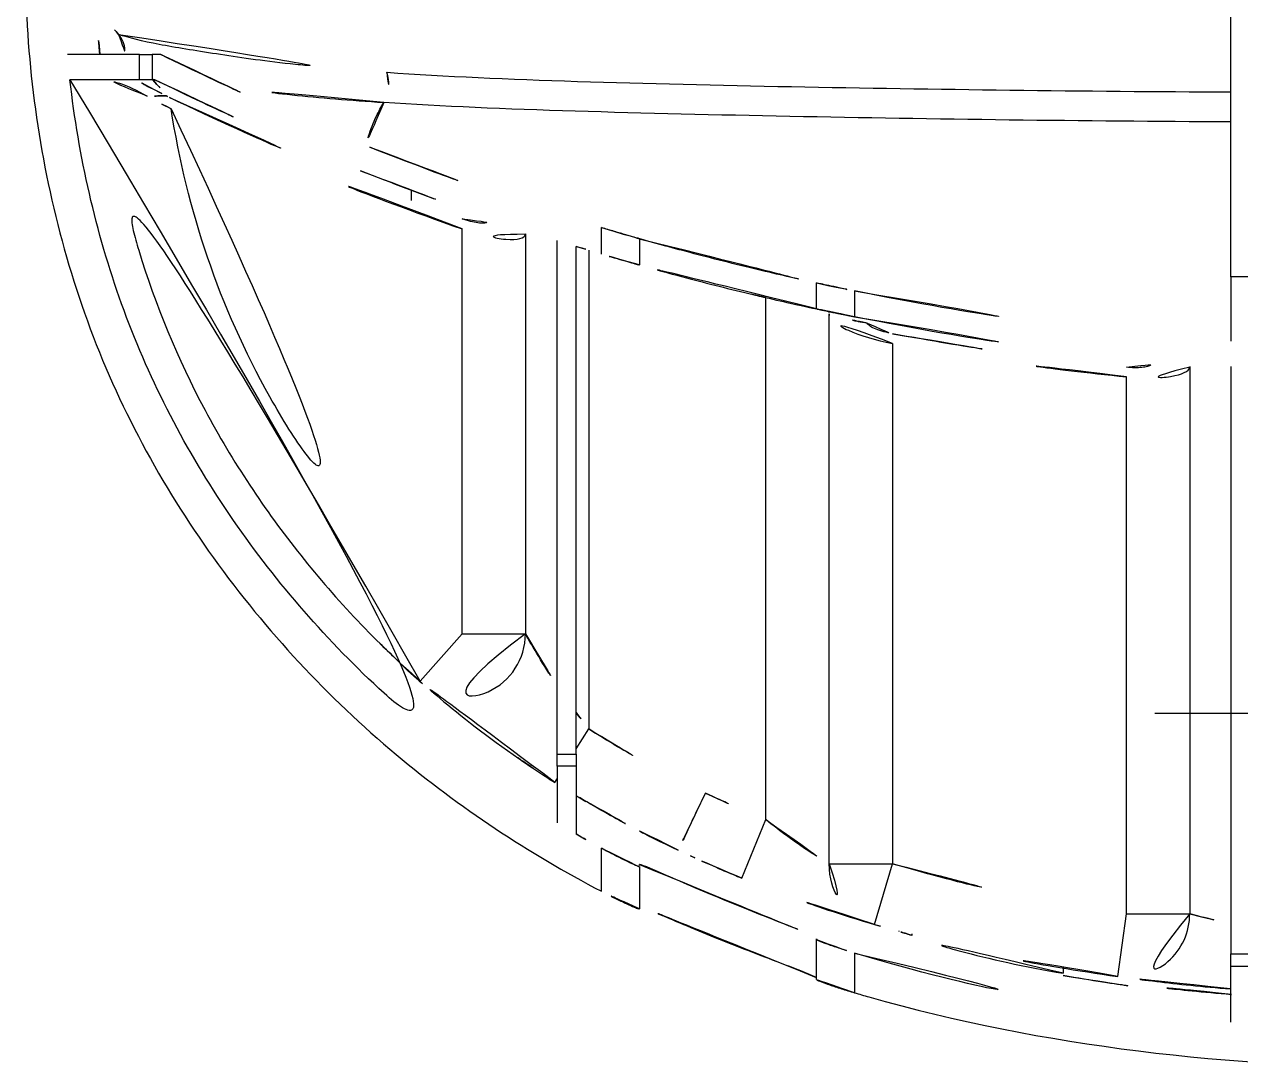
# Model space of a CAD drawing. Extents: x 16296660632 to 16296681399, y -37409619871 to -37409615168.
# Drawn here: x 16296681120.24 to 16296681151, y -37409615467.45 to -37409615441.06 of the extents above; entities that cross this region are included whole.
import ezdxf

# ---------------------------------------------------------------- set-up
doc = ezdxf.new("R2010")
doc.units = 0
doc.header["$LTSCALE"] = 10
doc.header["$MEASUREMENT"] = 0
doc.layers.add('1', color=7, linetype='CONTINUOUS')
doc.layers.add('2', color=2, linetype='CONTINUOUS')

msp = doc.modelspace()

# ---------------------------------------------------------------- linework, layer by layer
at = {"layer": '1', "color": 7, "linetype": 'Continuous'}
for p, q in [((16296681150.751881, -37409615447.445236), (16296681150.751881, -37409615439.217422)), ((16296681123.15188, -37409615441.824577), (16296681121.32674, -37409615441.824577)), ((16296681123.15188, -37409615442.464592), (16296681123.15188, -37409615441.824577)), ((16296681123.15188, -37409615441.824577), (16296681123.47188, -37409615441.824577)), ((16296681123.47188, -37409615441.824577), (16296681123.47188, -37409615442.464592)), ((16296681123.690701, -37409615441.824577), (16296681123.47188, -37409615441.824577)), ((16296681123.15188, -37409615442.464592), (16296681121.391479, -37409615442.464592)), ((16296681123.47188, -37409615442.464592), (16296681123.15188, -37409615442.464592)), ((16296681123.542351, -37409615442.464592), (16296681123.47188, -37409615442.464592)), ((16296681130.031879, -37409615445.517029), (16296681130.031879, -37409615445.260597)), ((16296681131.31188, -37409615456.477188), (16296681131.31188, -37409615446.235008)), ((16296681134.831881, -37409615446.868767), (16296681134.831881, -37409615446.200951)), ((16296681132.91188, -37409615446.355019), (16296681132.91188, -37409615456.477188)), ((16296681133.71188, -37409615459.514977), (16296681133.71188, -37409615446.526627)), ((16296681135.79188, -37409615446.481194), (16296681135.79188, -37409615447.146332)), ((16296681134.191879, -37409615459.514977), (16296681134.191879, -37409615446.675697)), ((16296681134.511881, -37409615446.773048), (16296681134.511881, -37409615458.880074)), ((16296681151.23188, -37409615447.445236), (16296681150.751881, -37409615447.445236)), ((16296681150.751881, -37409615447.445236), (16296681150.751881, -37409615449.070518)), ((16296681140.271879, -37409615448.255981), (16296681140.271879, -37409615447.601334)), ((16296681138.99188, -37409615461.17308), (16296681138.99188, -37409615447.969719)), ((16296681141.23188, -37409615447.80204), (16296681141.23188, -37409615448.454842)), ((16296681140.591881, -37409615462.290367), (16296681140.591881, -37409615448.406189)), ((16296681142.191879, -37409615449.12841), (16296681142.191879, -37409615462.290367)), ((16296681149.71188, -37409615449.717529), (16296681149.71188, -37409615463.553703)), ((16296681150.751881, -37409615449.711884), (16296681150.751881, -37409615464.565239)), ((16296681148.111879, -37409615463.553703), (16296681148.111879, -37409615449.973862)), ((16296681130.249479, -37409615457.673561), (16296681131.31188, -37409615456.477188)), ((16296681131.31188, -37409615456.477188), (16296681132.91188, -37409615456.477188)), ((16296681134.19187, -37409615459.38559), (16296681134.511881, -37409615458.880074)), ((16296681133.71188, -37409615459.822723), (16296681133.71188, -37409615459.514977)), ((16296681133.71188, -37409615459.514977), (16296681134.191879, -37409615459.514977)), ((16296681134.191879, -37409615459.514977), (16296681134.191879, -37409615459.822723)), ((16296681133.71188, -37409615459.822723), (16296681133.71188, -37409615461.251663)), ((16296681134.191879, -37409615459.822723), (16296681133.71188, -37409615459.822723)), ((16296681134.191879, -37409615459.822723), (16296681134.191879, -37409615461.535469)), ((16296681133.65608, -37409615460.231956), (16296681133.711889, -37409615460.143791)), ((16296681138.387461, -37409615462.654533), (16296681138.99188, -37409615461.17308)), ((16296681134.831881, -37409615462.98468), (16296681134.831881, -37409615461.895203)), ((16296681135.79188, -37409615462.359917), (16296681135.79188, -37409615463.43058)), ((16296681140.591881, -37409615462.290367), (16296681142.191879, -37409615462.290367)), ((16296681141.73897, -37409615463.824921), (16296681142.191879, -37409615462.290367)), ((16296681147.88917, -37409615465.13813), (16296681148.111879, -37409615463.553703)), ((16296681148.111879, -37409615463.553703), (16296681149.71188, -37409615463.553703)), ((16296681142.36421, -37409615464.00309), (16296681142.36421, -37409615463.987869)), ((16296681142.68326, -37409615464.063843), (16296681142.68326, -37409615464.100647)), ((16296681140.271879, -37409615465.218117), (16296681140.271879, -37409615464.207123)), ((16296681141.23188, -37409615464.547417), (16296681141.23188, -37409615465.550034)), ((16296681150.751881, -37409615464.885239), (16296681150.751881, -37409615464.565239)), ((16296681150.751881, -37409615464.565239), (16296681151.23188, -37409615464.565239)), ((16296681146.511881, -37409615464.895714), (16296681146.511881, -37409615465.059181)), ((16296681150.751881, -37409615466.296791), (16296681150.751881, -37409615464.885239)), ((16296681151.23188, -37409615464.885239), (16296681150.751881, -37409615464.885239))]:
    msp.add_line(p, q, dxfattribs=at)
for centre, radius, start, end in [((16296681155.47184, -37409615377.289383), 72.816159, 244.31019857, 250.62225759), ((16296681155.47184, -37409615377.289383), 72.576159, 258.12930768, 258.91772021), ((16296681155.47184, -37409615377.289383), 72.816159, 259.49178376, 264.19886952), ((16296681142.191879, -37409615462.290367), 1.6, 180, 253.556287)]:
    msp.add_arc(centre, radius, start, end, dxfattribs=at)
at = {"layer": '1', "color": 7, "linetype": 'Continuous', "extrusion": (0, 0, -1)}
for centre, radius, start, end in [((-16296681155.47184, -37409615377.289383), 73.056159, 289.3115216, 295.56164117), ((-16296681155.47184, -37409615377.289383), 72.671703, 281.04055038, 281.81423956), ((-16296681155.47184, -37409615377.289383), 73.056159, 275.78203586, 280.47336068), ((-16296681131.31188, -37409615456.477188), 1.6, 180, 311.6056596), ((-16296681148.111879, -37409615463.553703), 1.6, 180, 278.0014553)]:
    msp.add_arc(centre, radius, start, end, dxfattribs=at)
at = {"layer": '1', "color": 7, "linetype": 'Continuous', "extrusion": (1.22461e-16, 0, -1)}
msp.add_arc((-16296681155.47184, -37409615377.289383, 0.000002), 72.576159, 283.12474919, 283.87488123, dxfattribs=at)
at = {"layer": '1', "color": 7, "linetype": 'Continuous'}
for points, knots in [([(16296681129.42614, -37409615394.485237), (16296681129.43347, -37409615394.897728), (16296681129.43499, -37409615395.310387), (16296681129.392851, -37409615400.231354), (16296681128.77042, -37409615404.72757), (16296681127.336361, -37409615411.345291), (16296681126.77532, -37409615413.526894), (16296681125.54553, -37409615417.847427), (16296681124.87603, -37409615419.991127), (16296681122.78105, -37409615426.445099), (16296681121.2393, -37409615430.782913), (16296681120.41968, -37409615436.328323), (16296681120.311211, -37409615437.44355), (16296681120.23752, -37409615439.688263), (16296681120.27142, -37409615440.817963), (16296681120.57608, -37409615444.194847), (16296681121.0555, -37409615446.430023), (16296681122.60854, -37409615450.688797), (16296681123.695049, -37409615452.708473), (16296681126.35132, -37409615456.40374), (16296681127.91778, -37409615458.080353), (16296681131.245741, -37409615460.870117), (16296681132.985861, -37409615462.016327), (16296681134.831881, -37409615462.98468)], [0, 0, 0, 0, 0.016472801, 0.016472801, 0.196467094, 0.196467094, 0.28646424, 0.28646424, 0.376461386, 0.376461386, 0.556455678, 0.556455678, 0.601454252, 0.601454252, 0.646452825, 0.646452825, 0.736449971, 0.736449971, 0.826447117, 0.826447117, 0.916444263, 0.916444263, 1, 1, 1, 1]), ([(16296681122.621771, -37409615441.314201), (16296681122.87015, -37409615441.403748), (16296681123.23065, -37409615441.487801), (16296681124.06316, -37409615441.649544), (16296681124.547819, -37409615441.724937), (16296681125.645361, -37409615441.894234), (16296681126.246481, -37409615441.983917), (16296681127.68059, -37409615442.138733), (16296681128.50144, -37409615442.209663), (16296681129.409361, -37409615442.272629)], [0, 0, 0, 0, 0.25, 0.25, 0.5, 0.5, 0.75, 0.75, 1, 1, 1, 1]), ([(16296681122.621771, -37409615441.314201), (16296681122.669479, -37409615441.36879), (16296681122.708599, -37409615441.43222), (16296681122.7628, -37409615441.566757), (16296681122.778589, -37409615441.639748), (16296681122.78293, -37409615441.74971), (16296681122.78104, -37409615441.78746), (16296681122.775801, -37409615441.824577)], [0, 0, 0, 0, 0.397318941, 0.397318941, 0.795126547, 0.795126547, 1, 1, 1, 1]), ([(16296681121.391479, -37409615442.464592), (16296681121.609671, -37409615444.389122), (16296681122.045919, -37409615446.316238), (16296681123.351299, -37409615449.946342), (16296681124.23724, -37409615451.680511), (16296681126.408291, -37409615454.925323), (16296681127.662821, -37409615456.398651), (16296681130.485201, -37409615459.068947), (16296681132.056511, -37409615460.251381), (16296681133.71188, -37409615461.251663)], [0, 0, 0, 0, 0.25, 0.25, 0.5, 0.5, 0.75, 0.75, 1, 1, 1, 1]), ([(16296681123.34745, -37409615442.876587), (16296681123.093599, -37409615442.728783), (16296681122.841749, -37409615442.616463), (16296681122.44453, -37409615442.484299), (16296681122.30238, -37409615442.464592), (16296681122.25436, -37409615442.464592)], [0, 0, 0, 0, 0.5, 0.5, 1, 1, 1, 1]), ([(16296681123.2113, -37409615442.543373), (16296681123.212299, -37409615442.551369), (16296681123.225321, -37409615442.562408), (16296681123.27186, -37409615442.590698), (16296681123.305889, -37409615442.608337), (16296681123.38973, -37409615442.650208), (16296681123.44104, -37409615442.675179), (16296681123.558001, -37409615442.732742), (16296681123.62594, -37409615442.766563), (16296681123.738449, -37409615442.823463), (16296681123.782591, -37409615442.84597), (16296681123.82687, -37409615442.868629)], [0, 0, 0, 0, 0.204045756, 0.204045756, 0.40759428, 0.40759428, 0.61905636, 0.61905636, 0.854552131, 0.854552131, 1, 1, 1, 1]), ([(16296681129.409309, -37409615442.273247), (16296681130.86569, -37409615442.374268), (16296681132.486031, -37409615442.447693), (16296681135.9669, -37409615442.557831), (16296681137.80616, -37409615442.600319), (16296681143.29756, -37409615442.704552), (16296681147.014231, -37409615442.753517), (16296681150.751881, -37409615442.77047)], [0, 0, 0, 0, 0.25, 0.25, 0.5, 0.5, 1, 1, 1, 1]), ([(16296681129.330629, -37409615443.036903), (16296681128.480881, -37409615442.980072), (16296681127.70137, -37409615442.915466), (16296681126.32303, -37409615442.772278), (16296681125.74192, -37409615442.693588), (16296681125.220079, -37409615442.623367)], [0, 0, 0, 0, 0.5, 0.5, 1, 1, 1, 1]), ([(16296681123.82687, -37409615442.868629), (16296681123.75198, -37409615442.869873), (16296681123.67724, -37409615442.871109), (16296681123.517389, -37409615442.873756), (16296681123.43232, -37409615442.875183), (16296681123.34745, -37409615442.876587)], [0, 0, 0, 0, 0.466541906, 0.466541906, 1, 1, 1, 1]), ([(16296681123.82687, -37409615442.868629), (16296681123.828871, -37409615442.869652), (16296681123.830879, -37409615442.870667), (16296681123.857109, -37409615442.884041), (16296681123.88159, -37409615442.896172), (16296681123.906191, -37409615442.907997)], [0, 0, 0, 0, 0.076338438, 0.076338438, 1, 1, 1, 1]), ([(16296681129.33046, -37409615443.037407), (16296681129.2619, -37409615443.146477), (16296681129.11134, -37409615443.424156), (16296681128.96979, -37409615443.794693), (16296681128.895571, -37409615444.046753), (16296681128.87368, -37409615444.127762)], [0, 0, 0, 0, 0.332113729, 0.785958654, 1, 1, 1, 1]), ([(16296681150.751881, -37409615443.529694), (16296681147.001961, -37409615443.511597), (16296681143.2726, -37409615443.461487), (16296681137.762569, -37409615443.35392), (16296681135.916691, -37409615443.309227), (16296681132.42581, -37409615443.205833), (16296681130.785351, -37409615443.13475), (16296681129.330441, -37409615443.037453)], [0, 0, 0, 0, 0.5, 0.5, 0.75, 0.75, 1, 1, 1, 1]), ([(16296681123.9494, -37409615443.194923), (16296681124.35347, -37409615445.769791), (16296681125.17065, -37409615448.207367), (16296681127.7267, -37409615452.753853), (16296681129.362261, -37409615454.74588), (16296681131.31188, -37409615456.477188)], [0, 0, 0, 0, 0.5, 0.5, 1, 1, 1, 1]), ([(16296681130.249479, -37409615457.673561), (16296681129.14373, -37409615456.691628), (16296681128.13722, -37409615455.628891), (16296681126.318211, -37409615453.34549), (16296681125.5012, -37409615452.114807), (16296681124.113701, -37409615449.514671), (16296681123.556471, -37409615448.166901), (16296681122.705629, -37409615445.379242), (16296681122.40682, -37409615443.932068), (16296681122.23473, -37409615442.464592)], [0, 0, 0, 0, 0.25, 0.25, 0.5, 0.5, 0.75, 0.75, 1, 1, 1, 1]), ([(16296681131.31188, -37409615445.980652), (16296681131.38068, -37409615446.004837), (16296681131.45146, -37409615446.026604), (16296681131.585739, -37409615446.061249), (16296681131.651131, -37409615446.074593), (16296681131.761971, -37409615446.08976), (16296681131.80991, -37409615446.092407), (16296681131.88361, -37409615446.087921), (16296681131.911261, -37409615446.081146), (16296681131.93854, -37409615446.064484), (16296681131.945299, -37409615446.057137), (16296681131.94886, -37409615446.048721)], [0, 0, 0, 0, 0.229123146, 0.229123146, 0.459235816, 0.459235816, 0.675743109, 0.675743109, 0.882594874, 0.882594874, 1, 1, 1, 1]), ([(16296681134.831881, -37409615446.200951), (16296681134.942659, -37409615446.234123), (16296681135.055059, -37409615446.267479), (16296681135.264641, -37409615446.329163), (16296681135.364759, -37409615446.358353), (16296681135.535469, -37409615446.407806), (16296681135.609091, -37409615446.42897), (16296681135.71822, -37409615446.46022), (16296681135.75663, -37409615446.471161), (16296681135.786591, -37409615446.479683), (16296681135.793301, -37409615446.48159), (16296681135.79118, -37409615446.480988)], [0, 0, 0, 0, 0.226528344, 0.226528344, 0.4533707, 0.4533707, 0.675041071, 0.675041071, 0.887772074, 0.887772074, 1, 1, 1, 1]), ([(16296681132.910681, -37409615446.370293), (16296681132.89496, -37409615446.471451), (16296681132.71356, -37409615446.52018), (16296681132.11495, -37409615446.470688), (16296681131.707491, -37409615446.373642), (16296681131.31188, -37409615446.235008)], [0, 0, 0, 0, 0.5, 0.5, 1, 1, 1, 1]), ([(16296681135.79118, -37409615446.480988), (16296681135.792589, -37409615446.481392), (16296681136.04401, -37409615446.553719), (16296681136.87237, -37409615446.780739), (16296681137.44413, -37409615446.932564), (16296681138.608999, -37409615447.223763), (16296681139.183451, -37409615447.358513), (16296681140.020201, -37409615447.54776), (16296681140.273331, -37409615447.601639), (16296681140.27116, -37409615447.601181)], [0, 0, 0, 0, 0.25, 0.25, 0.5, 0.5, 0.75, 0.75, 1, 1, 1, 1]), ([(16296681135.792589, -37409615447.14653), (16296681135.79118, -37409615447.146133), (16296681135.774321, -37409615447.141388), (16296681135.707451, -37409615447.122498), (16296681135.65728, -37409615447.108307), (16296681135.53146, -37409615447.072479), (16296681135.453791, -37409615447.05027), (16296681135.27969, -37409615447.000076), (16296681135.180389, -37409615446.971283), (16296681134.998011, -37409615446.917877), (16296681134.91461, -37409615446.893311), (16296681134.831881, -37409615446.868767)], [0, 0, 0, 0, 0.204648206, 0.204648206, 0.409092037, 0.409092037, 0.616722923, 0.616722923, 0.831858583, 0.831858583, 1, 1, 1, 1]), ([(16296681140.2726, -37409615448.256126), (16296681140.27116, -37409615448.255829), (16296681140.019991, -37409615448.20285), (16296681139.185329, -37409615448.015823), (16296681138.607491, -37409615447.881538), (16296681137.44245, -37409615447.593018), (16296681136.87356, -37409615447.443367), (16296681136.043341, -37409615447.217987), (16296681135.790461, -37409615447.145927), (16296681135.792589, -37409615447.14653)], [0, 0, 0, 0, 0.25, 0.25, 0.5, 0.5, 0.75, 0.75, 1, 1, 1, 1]), ([(16296681140.27116, -37409615447.601173), (16296681140.2726, -37409615447.601486), (16296681140.28985, -37409615447.605217), (16296681140.358471, -37409615447.620003), (16296681140.410009, -37409615447.631081), (16296681140.53936, -37409615447.658661), (16296681140.61916, -37409615447.675583), (16296681140.7971, -37409615447.712891), (16296681140.898001, -37409615447.733856), (16296681141.076839, -37409615447.770592), (16296681141.154619, -37409615447.786438), (16296681141.23188, -37409615447.80204)], [0, 0, 0, 0, 0.209157329, 0.209157329, 0.418177943, 0.418177943, 0.629342501, 0.629342501, 0.845041662, 0.845041662, 1, 1, 1, 1]), ([(16296681141.23188, -37409615448.454842), (16296681141.12265, -37409615448.432983), (16296681141.01195, -37409615448.410561), (16296681140.805901, -37409615448.368347), (16296681140.70767, -37409615448.347977), (16296681140.538349, -37409615448.312592), (16296681140.464661, -37409615448.297028), (16296681140.352921, -37409615448.273323), (16296681140.312639, -37409615448.264702), (16296681140.27836, -37409615448.25737), (16296681140.270439, -37409615448.255676), (16296681140.2726, -37409615448.256126)], [0, 0, 0, 0, 0.220529185, 0.220529185, 0.441164127, 0.441164127, 0.660000653, 0.660000653, 0.87443231, 0.87443231, 1, 1, 1, 1]), ([(16296681142.191879, -37409615449.12841), (16296681141.769581, -37409615449.050346), (16296681141.36821, -37409615448.928596), (16296681140.78805, -37409615448.668373), (16296681140.609171, -37409615448.530632), (16296681140.59309, -37409615448.421654)], [0, 0, 0, 0, 0.5, 0.5, 1, 1, 1, 1]), ([(16296681141.554911, -37409615448.616074), (16296681141.56015, -37409615448.63076), (16296681141.572281, -37409615448.646652), (16296681141.61581, -37409615448.685539), (16296681141.653509, -37409615448.709503), (16296681141.74859, -37409615448.756828), (16296681141.807739, -37409615448.780853), (16296681141.938431, -37409615448.824791), (16296681142.011841, -37409615448.845367), (16296681142.12158, -37409615448.870522), (16296681142.156719, -37409615448.877808), (16296681142.191879, -37409615448.884331)], [0, 0, 0, 0, 0.171667792, 0.171667792, 0.408465665, 0.408465665, 0.650421, 0.650421, 0.891304861, 0.891304861, 1, 1, 1, 1]), ([(16296681148.111879, -37409615449.732643), (16296681148.18082, -37409615449.739639), (16296681148.251011, -37409615449.743782), (16296681148.382311, -37409615449.745613), (16296681148.44519, -37409615449.743317), (16296681148.55497, -37409615449.732841), (16296681148.60338, -37409615449.724533), (16296681148.68082, -37409615449.70314), (16296681148.71051, -37409615449.689682), (16296681148.7386, -37409615449.666733), (16296681148.74531, -37409615449.658241), (16296681148.748859, -37409615449.649437)], [0, 0, 0, 0, 0.219544779, 0.219544779, 0.439147382, 0.439147382, 0.658291149, 0.658291149, 0.881633602, 0.881633602, 1, 1, 1, 1]), ([(16296681149.71067, -37409615449.732368), (16296681149.695061, -37409615449.831833), (16296681149.52145, -37409615449.917809), (16296681148.93672, -37409615450.010696), (16296681148.526461, -37409615450.015846), (16296681148.111879, -37409615449.973862)], [0, 0, 0, 0, 0.5, 0.5, 1, 1, 1, 1]), ([(16296681132.91152, -37409615456.476547), (16296681132.912239, -37409615456.477829), (16296681133.000719, -37409615456.63575), (16296681133.22328, -37409615457.013802), (16296681133.360081, -37409615457.238533), (16296681133.57206, -37409615457.568916), (16296681133.639669, -37409615457.672073), (16296681133.70944, -37409615457.776131)], [0, 0, 0, 0, 0.409039321, 0.409039321, 0.818078642, 0.818078642, 1, 1, 1, 1]), ([(16296681133.65608, -37409615460.231956), (16296681132.824409, -37409615459.705467), (16296681132.036551, -37409615459.138733), (16296681131.077141, -37409615458.381859), (16296681130.79368, -37409615458.145264), (16296681130.375919, -37409615457.787064), (16296681130.248381, -37409615457.672577), (16296681130.250031, -37409615457.674049)], [0, 0, 0, 0, 0.5, 0.5, 0.75, 0.75, 1, 1, 1, 1]), ([(16296681137.461901, -37409615460.499786), (16296681137.282619, -37409615460.878372), (16296681137.10445, -37409615461.254623), (16296681136.85092, -37409615461.790009), (16296681136.776489, -37409615461.947189), (16296681136.777439, -37409615461.94519)], [0, 0, 0, 0, 0.5, 0.5, 1, 1, 1, 1]), ([(16296681138.99188, -37409615461.17308), (16296681139.356689, -37409615461.470757), (16296681139.743299, -37409615461.749443), (16296681140.36797, -37409615462.161484), (16296681140.593161, -37409615462.2911), (16296681140.591249, -37409615462.290001)], [0, 0, 0, 0, 0.5, 0.5, 1, 1, 1, 1]), ([(16296681134.831881, -37409615461.895203), (16296681134.94854, -37409615461.9589), (16296681135.067711, -37409615462.022049), (16296681135.29154, -37409615462.137077), (16296681135.399611, -37409615462.190697), (16296681135.57419, -37409615462.274094), (16296681135.646219, -37409615462.306877), (16296681135.74275, -37409615462.347801), (16296681135.77331, -37409615462.359032), (16296681135.789749, -37409615462.36174), (16296681135.792339, -37409615462.361763), (16296681135.791861, -37409615462.359909)], [0, 0, 0, 0, 0.250714562, 0.250714562, 0.502862389, 0.502862389, 0.731390267, 0.731390267, 0.931565949, 0.931565949, 1, 1, 1, 1]), ([(16296681135.79188, -37409615462.309914), (16296681135.79188, -37409615462.285812), (16296681136.060221, -37409615462.399689), (16296681136.89842, -37409615462.765373), (16296681137.457121, -37409615463.008034), (16296681138.59523, -37409615463.476631), (16296681139.159281, -37409615463.696716), (16296681140.00876, -37409615464.029701), (16296681140.271879, -37409615464.137306), (16296681140.271879, -37409615464.160004)], [0, 0, 0, 0, 0.25, 0.25, 0.5, 0.5, 0.75, 0.75, 1, 1, 1, 1]), ([(16296681135.79188, -37409615463.43058), (16296681135.79188, -37409615463.434387), (16296681135.776279, -37409615463.43074), (16296681135.716999, -37409615463.409218), (16296681135.672649, -37409615463.391113), (16296681135.56167, -37409615463.342873), (16296681135.493151, -37409615463.311836), (16296681135.33658, -37409615463.238487), (16296681135.245449, -37409615463.194519), (16296681135.048241, -37409615463.096626), (16296681134.939091, -37409615463.040916), (16296681134.831881, -37409615462.98468)], [0, 0, 0, 0, 0.186194993, 0.186194993, 0.37204864, 0.37204864, 0.563035591, 0.563035591, 0.770836828, 0.770836828, 1, 1, 1, 1]), ([(16296681141.73967, -37409615463.825127), (16296681141.73826, -37409615463.824722), (16296681141.32618, -37409615463.706886), (16296681140.054079, -37409615463.290283), (16296681139.213329, -37409615462.991478), (16296681138.387461, -37409615462.654533)], [0, 0, 0, 0, 0.5, 0.5, 1, 1, 1, 1]), ([(16296681140.271879, -37409615465.171127), (16296681140.271879, -37409615465.14856), (16296681140.007509, -37409615465.042847), (16296681139.16478, -37409615464.721336), (16296681138.59392, -37409615464.505074), (16296681137.453489, -37409615464.050491), (16296681136.89805, -37409615463.817619), (16296681136.05629, -37409615463.464287), (16296681135.79188, -37409615463.357063), (16296681135.79188, -37409615463.380928)], [0, 0, 0, 0, 0.25, 0.25, 0.5, 0.5, 0.75, 0.75, 1, 1, 1, 1]), ([(16296681149.71118, -37409615463.553497), (16296681149.712589, -37409615463.553909), (16296681149.889721, -37409615463.606033), (16296681150.34503, -37409615463.71534), (16296681150.53878, -37409615463.75782), (16296681150.749969, -37409615463.798714)], [0, 0, 0, 0, 0.648315674, 0.648315674, 1, 1, 1, 1]), ([(16296681142.68326, -37409615464.100632), (16296681142.68054, -37409615464.098633), (16296681142.671789, -37409615464.095016), (16296681142.64394, -37409615464.08522), (16296681142.62451, -37409615464.078903), (16296681142.57748, -37409615464.064331), (16296681142.54911, -37409615464.05584), (16296681142.48671, -37409615464.037598), (16296681142.451679, -37409615464.027573), (16296681142.399, -37409615464.012756), (16296681142.38158, -37409615464.007896), (16296681142.36421, -37409615464.003082)], [0, 0, 0, 0, 0.218386715, 0.218386715, 0.436458894, 0.436458894, 0.659311507, 0.659311507, 0.889932655, 0.889932655, 1, 1, 1, 1]), ([(16296681140.271879, -37409615464.207123), (16296681140.271879, -37409615464.21096), (16296681140.28944, -37409615464.220703), (16296681140.355789, -37409615464.249878), (16296681140.40534, -37409615464.269661), (16296681140.530121, -37409615464.316452), (16296681140.607651, -37409615464.344254), (16296681140.782961, -37409615464.404617), (16296681140.883909, -37409615464.438141), (16296681141.06736, -37409615464.496849), (16296681141.14983, -37409615464.522537), (16296681141.23188, -37409615464.547417)], [0, 0, 0, 0, 0.203221452, 0.203221452, 0.406050887, 0.406050887, 0.614843931, 0.614843931, 0.834201862, 0.834201862, 1, 1, 1, 1]), ([(16296681146.511881, -37409615465.059219), (16296681145.5466, -37409615464.894707), (16296681144.613079, -37409615464.686592), (16296681143.21072, -37409615464.312447), (16296681142.75795, -37409615464.155617), (16296681142.68326, -37409615464.100632)], [0, 0, 0, 0, 0.5, 0.5, 1, 1, 1, 1]), ([(16296681141.23188, -37409615465.550034), (16296681141.11977, -37409615465.516953), (16296681141.00647, -37409615465.482224), (16296681140.796129, -37409615465.415329), (16296681140.696119, -37409615465.382233), (16296681140.524771, -37409615465.323219), (16296681140.45068, -37409615465.296402), (16296681140.341579, -37409615465.254402), (16296681140.30361, -37409615465.238228), (16296681140.276381, -37409615465.223503), (16296681140.271879, -37409615465.220078), (16296681140.271879, -37409615465.218117)], [0, 0, 0, 0, 0.227661473, 0.227661473, 0.45544049, 0.45544049, 0.680814191, 0.680814191, 0.89704369, 0.89704369, 1, 1, 1, 1]), ([(16296681150.744829, -37409615465.455482), (16296681150.0469, -37409615465.397041), (16296681149.385559, -37409615465.327591), (16296681148.264601, -37409615465.193314), (16296681147.887711, -37409615465.137909), (16296681147.889891, -37409615465.138237)], [0, 0, 0, 0, 0.452059074, 0.452059074, 1, 1, 1, 1]), ([(16296681141.23188, -37409615465.550034), (16296681141.3536, -37409615465.585953), (16296681141.47558, -37409615465.621323), (16296681146.00918, -37409615466.912354), (16296681150.74053, -37409615467.445236), (16296681160.203239, -37409615467.445236), (16296681164.934589, -37409615466.912354), (16296681169.468189, -37409615465.621323), (16296681169.59016, -37409615465.585953), (16296681169.71188, -37409615465.550034)], [0, 0, 0, 0, 0.013479131, 0.013479131, 0.5, 0.5, 0.986520869, 0.986520869, 1, 1, 1, 1])]:
    msp.add_open_spline(points, degree=3, knots=knots, dxfattribs=at)
for points in [[(16296681122.145821, -37409615441.824577), (16296681122.117571, -37409615441.51693), (16296681122.09474, -37409615441.208893), (16296681122.07736, -37409615440.900467)], [(16296681122.621771, -37409615441.314201), (16296681122.532841, -37409615441.212448), (16296681122.44371, -37409615441.110878), (16296681122.354309, -37409615441.009537)], [(16296681123.690701, -37409615441.824577), (16296681125.421329, -37409615442.672417), (16296681127.182449, -37409615443.457603), (16296681128.97344, -37409615444.167229)], [(16296681123.470169, -37409615442.43959), (16296681123.64201, -37409615442.636833), (16296681123.813101, -37409615442.83461), (16296681123.982981, -37409615443.033318)], [(16296681123.542351, -37409615442.464592), (16296681125.24345, -37409615443.297958), (16296681126.9771, -37409615444.064636), (16296681128.73769, -37409615444.76223)], [(16296681129.409201, -37409615442.273247), (16296681129.489691, -37409615442.508163), (16296681129.455999, -37409615442.835457), (16296681129.33054, -37409615443.037453)], [(16296681123.9494, -37409615443.194923), (16296681123.7395, -37409615443.094513), (16296681123.53915, -37409615442.988213), (16296681123.34745, -37409615442.876587)], [(16296681128.97344, -37409615444.167229), (16296681130.89558, -37409615444.928818), (16296681132.852221, -37409615445.608009), (16296681134.831881, -37409615446.200951)], [(16296681128.73769, -37409615444.76223), (16296681130.37328, -37409615445.410278), (16296681132.033649, -37409615445.999092), (16296681133.71188, -37409615446.526627)], [(16296681134.191879, -37409615446.675697), (16296681134.40494, -37409615446.741051), (16296681134.618271, -37409615446.805412), (16296681134.831881, -37409615446.868767)], [(16296681141.23188, -37409615447.80204), (16296681144.37112, -37409615448.436043), (16296681147.5555, -37409615448.860359), (16296681150.751881, -37409615449.070518)], [(16296681140.591881, -37409615448.348663), (16296681140.591881, -37409615448.331947), (16296681140.5753, -37409615448.320312), (16296681140.542629, -37409615448.313454)], [(16296681140.591881, -37409615448.406189), (16296681140.591881, -37409615448.381523), (16296681140.591881, -37409615448.362282), (16296681140.591881, -37409615448.348663)], [(16296681140.59309, -37409615448.421654), (16296681140.592291, -37409615448.416206), (16296681140.591881, -37409615448.411057), (16296681140.591881, -37409615448.406189)], [(16296681141.23188, -37409615448.454842), (16296681144.371901, -37409615449.083183), (16296681147.55566, -37409615449.503601), (16296681150.751881, -37409615449.711884)], [(16296681129.23189, -37409615456.71714), (16296681129.529091, -37409615457.011383), (16296681129.833651, -37409615457.298553), (16296681130.145149, -37409615457.57827)], [(16296681129.758039, -37409615457.239761), (16296681130.22604, -37409615457.6763), (16296681130.71209, -37409615458.096207), (16296681131.213039, -37409615458.497871)], [(16296681134.19157, -37409615458.460854), (16296681134.29546, -37409615458.601303), (16296681134.40238, -37409615458.741432), (16296681134.511881, -37409615458.880074)], [(16296681134.511881, -37409615458.880074), (16296681135.461571, -37409615459.481262), (16296681136.446199, -37409615460.018822), (16296681137.461901, -37409615460.499786)], [(16296681132.723801, -37409615459.613747), (16296681133.05452, -37409615459.842743), (16296681133.389799, -37409615460.063927), (16296681133.729481, -37409615460.277573)], [(16296681133.50186, -37409615460.141182), (16296681133.571699, -37409615460.185928), (16296681133.64171, -37409615460.230331), (16296681133.71188, -37409615460.274384)], [(16296681134.191879, -37409615460.568916), (16296681134.410749, -37409615460.700188), (16296681134.63131, -37409615460.828438), (16296681134.85355, -37409615460.953712)], [(16296681134.27697, -37409615460.613159), (16296681135.274099, -37409615461.208717), (16296681136.307489, -37409615461.74221), (16296681137.373409, -37409615462.219963)], [(16296681137.461901, -37409615460.499786), (16296681137.965481, -37409615460.738274), (16296681138.475981, -37409615460.962593), (16296681138.99188, -37409615461.17308)], [(16296681136.777121, -37409615461.945847), (16296681135.92046, -37409615461.540176), (16296681135.084761, -37409615461.096352), (16296681134.27199, -37409615460.610771)], [(16296681134.191879, -37409615461.535469), (16296681134.40366, -37409615461.657982), (16296681134.617001, -37409615461.777878), (16296681134.831881, -37409615461.895203)], [(16296681137.08544, -37409615462.08979), (16296681137.18117, -37409615462.133636), (16296681137.277161, -37409615462.177032), (16296681137.373409, -37409615462.219963)], [(16296681138.387461, -37409615462.654533), (16296681137.84446, -37409615462.432983), (16296681137.30715, -37409615462.196854), (16296681136.777121, -37409615461.945847)], [(16296681137.373409, -37409615462.219963), (16296681138.1619, -37409615462.573357), (16296681138.957809, -37409615462.891899), (16296681139.7603, -37409615463.179512)], [(16296681135.79188, -37409615462.309914), (16296681135.79188, -37409615462.326576), (16296681135.79188, -37409615462.343246), (16296681135.79188, -37409615462.359917)], [(16296681142.191879, -37409615462.290367), (16296681144.13283, -37409615462.863228), (16296681146.10877, -37409615463.272133), (16296681148.111879, -37409615463.553703)], [(16296681141.607281, -37409615463.785271), (16296681141.85902, -37409615463.860519), (16296681142.11134, -37409615463.933083), (16296681142.36421, -37409615464.003082)], [(16296681140.271879, -37409615464.207123), (16296681140.271879, -37409615464.191406), (16296681140.271879, -37409615464.175713), (16296681140.271879, -37409615464.160004)], [(16296681141.23188, -37409615464.547417), (16296681144.36268, -37409615465.496368), (16296681147.5595, -37409615466.036293), (16296681150.751881, -37409615466.296791)], [(16296681147.88917, -37409615465.13813), (16296681145.810579, -37409615464.845947), (16296681143.75235, -37409615464.419159), (16296681141.73897, -37409615463.824921)], [(16296681146.511881, -37409615465.115509), (16296681147.93042, -37409615465.365707), (16296681149.348961, -37409615465.546623), (16296681150.76749, -37409615465.667618)], [(16296681150.768339, -37409615465.59182), (16296681149.34952, -37409615465.47509), (16296681147.9307, -37409615465.30101), (16296681146.511881, -37409615465.059219)]]:
    msp.add_open_spline(points, degree=3, dxfattribs=at)
at = {"layer": '2', "color": 1, "ltscale": 0.5}
msp.add_line((16296681162.113041, -37409615458.485237), (16296681148.83073, -37409615458.485237), dxfattribs=at)

doc.saveas('drawing.dxf')
